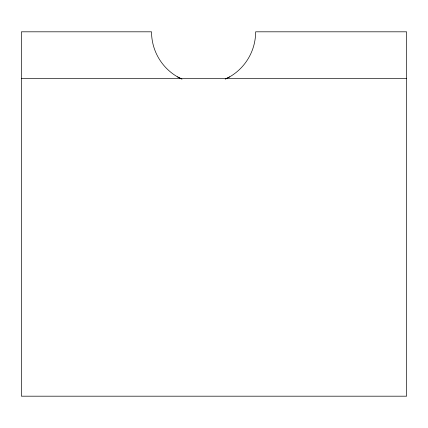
<?xml version="1.0" encoding="UTF-8"?>
<svg xmlns="http://www.w3.org/2000/svg" width="428" height="428" viewBox="0 0 428 428"><rect width="100%" height="100%" fill="white"/><g stroke="black" fill="none" stroke-linecap="round" stroke-linejoin="round"><path stroke-width="0.64" d="M226.032 78.661L229.617 76.89M21.4 78.661L406.6 78.661M177.561 76.89L181.151 78.661M225.214 79.164A52.056 52.056 0 0 0 255.644 31.811L406.6 31.811L406.6 396.189L21.4 396.189L21.4 31.811L151.533 31.811A52.056 52.056 0 0 0 181.964 79.164"/></g></svg>
